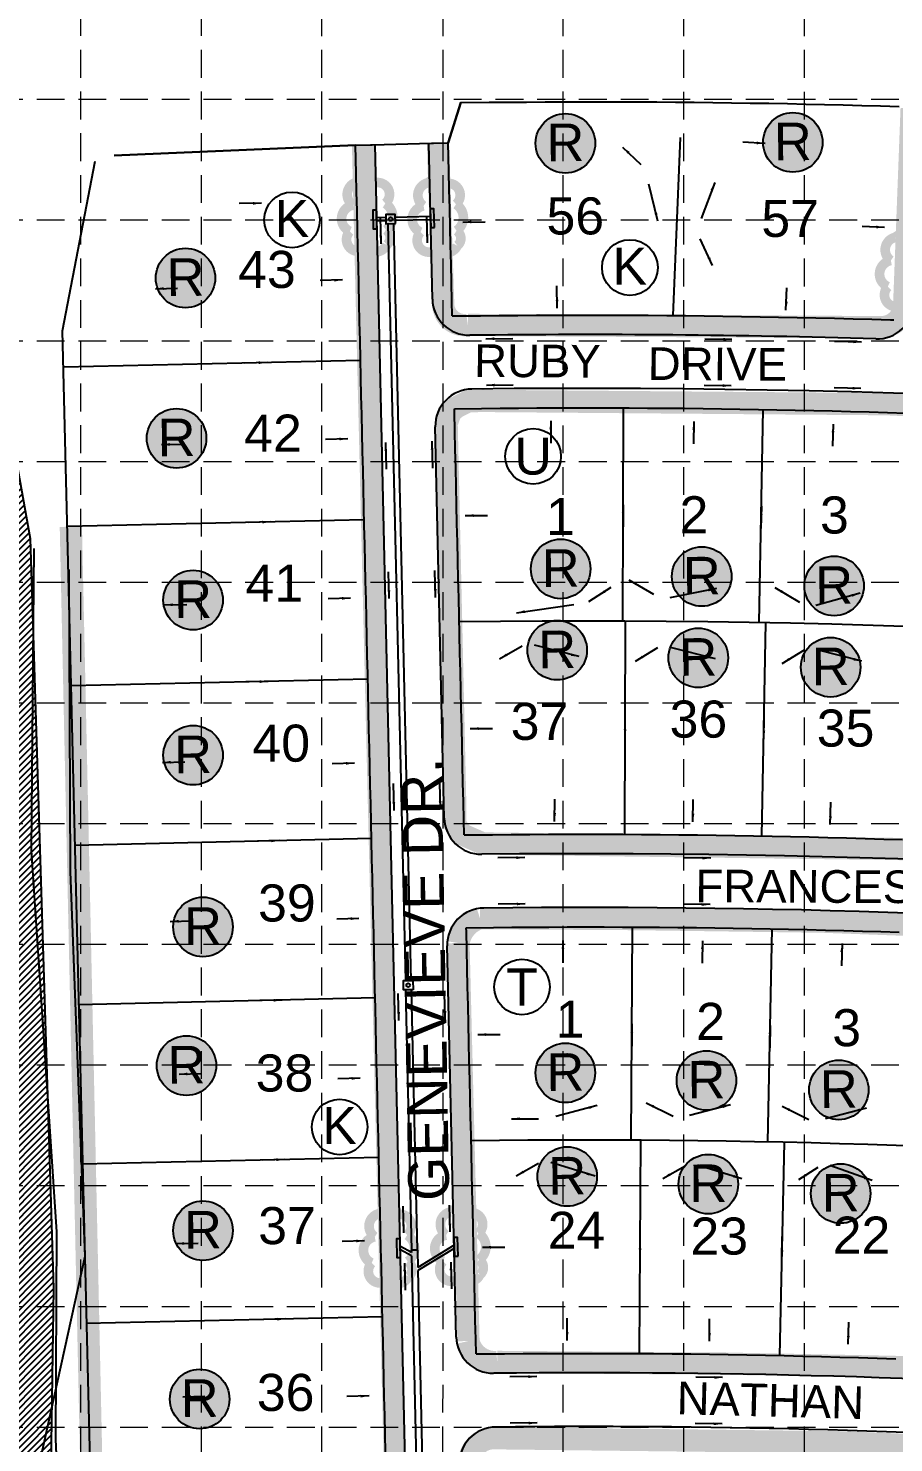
# Model space of a CAD drawing. Header units: inches. Extents: x 4451 to 7062, y 10245 to 14418.
# Drawn here: x 5077 to 5544, y 13235 to 13998 of the extents above; entities that cross this region are included whole.
import ezdxf
from ezdxf.enums import TextEntityAlignment as Align

# ---------------------------------------------------------------- set-up
doc = ezdxf.new("R2010")
doc.units = ezdxf.units.IN
doc.header["$MEASUREMENT"] = 0
doc.linetypes.add('HIDDEN', pattern=[0.375, 0.25, -0.125])
for name, color, linetype in [('BASE', 7, 'Continuous'), ('BLOCK-TXT', 1, 'Continuous'), ('BREAKLINE_PTCODE', 7, 'Continuous'), ('ERO-MAT', 84, 'Continuous'), ('GRADE BASE$0$GRADE-ARROW', 7, 'Continuous'), ('grid', 9, 'HIDDEN'), ('HEC TB', 42, 'Continuous'), ('LOT-TXT', 1, 'Continuous'), ('MDL-BNDY', 7, 'Continuous'), ('pbaseCS4$0$LOTS-4', 1, 'Continuous'), ('pbaseCS4$0$PV TC-4', 3, 'Continuous'), ('pbaseCS4$0$SD INLT', 6, 'Continuous'), ('SD MH', 11, 'Continuous'), ('SD RCP', 11, 'Continuous'), ('SILT FENCE', 200, 'Continuous'), ('STNAMES', 3, 'Continuous'), ('WSL', 5, 'Continuous'), ('x14305pbs$0$STNAMES', 1, 'Continuous')]:
    doc.layers.add(name, color=color, linetype=linetype)
doc.styles.add('GRADE BASE$0$Standard', font='txt')
doc.styles.add('ryland', font='ARIAL.TTF', dxfattribs={"height": 25})
doc.styles.get("Standard").update_dxf_attribs({"font": 'ARIAL.TTF'})
doc.dimstyles.new('GRADE BASE$0$Standard', dxfattribs={"dimtxt": 0.18, "dimasz": 0.18, "dimexe": 0.18, "dimexo": 0.0625, "dimgap": 0.09, "dimtad": 0, "dimtih": 1, "dimtoh": 1, "dimdec": 4, "dimzin": 0, "dimdsep": 46, "dimtxsty": 'GRADE BASE$0$Standard', "dimcen": 0.09, "dimadec": 0, "dimazin": 0, "dimtfac": 1, "dimtdec": 4, "dimtofl": 0, "dimtmove": 0, "dimatfit": 3, "dimfxl": 0, "dimtolj": 1, "dimtzin": 0, "dimarcsym": 0})

# ---------------------------------------------------------------- blocks, each defined once
blk = doc.blocks.new('RYLAND')
h = blk.add_hatch(color=81)
h.paths.add_polyline_path([(1.164, -1.048, 1), (-1.408, -1.048, 1)])
h.paths.add_polyline_path([(-1.348, -2.228), (1.104, -2.228), (1.104, 0.21), (-1.348, 0.21)], flags=25)
at = {"color": 5}
blk.add_circle((-0.122, -1.048), 1.286, dxfattribs=at)
at = {"layer": 'BASE', "color": 5, "style": 'ryland'}
blk.add_text('R', height=1.625, dxfattribs=at).set_placement((-0.122, -1.821), align=Align.CENTER)

msp = doc.modelspace()

# ---------------------------------------------------------------- hatches: boundary and pattern name
at = {"layer": 'WSL'}
h = msp.add_hatch(dxfattribs=at)
h.set_pattern_fill('ANSI31', color=256, scale=20, style=0)
h.paths.add_polyline_path([(5043.15, 13916.57), (5077.99, 13722.41), (5090.47, 13317.83), (5088.4, 13174.97), (5108.17, 13103.2), (5169.55, 13082.4), (5272.55, 13083.44), (5420.28, 13073.04), (5758.56, 13056.37), (5910.46, 13056.37), (5999.93, 13056.37), (6187.46, 13048.06), (6236.96, 13052.47), (6285.22, 13080.76), (6331.91, 13100.31), (6401.73, 13089.08), (6446.67, 13057.46), (6511.58, 13034.17), (6579.82, 13029.18), (6779.54, 12994.24), (6836.13, 13007.55), (6847.78, 13022.52), (6919.34, 13050.81), (6957.62, 13072.44), (6980.93, 13082.42), (6982.59, 13034.17), (6859.43, 12997.57), (6799.51, 12975.94), (6699.65, 12964.29), (6599.79, 12995.9), (6454.99, 13017.53), (6405.06, 13045.82), (6376.76, 13069.11), (6303.53, 13064.12), (6286.05, 13062.28), (6287, 13062.55), (6240.29, 13039.16), (6112.13, 13034.17), (5930.72, 13030.84), (5754.29, 13042.49), (5115.18, 13080.76), (5073.57, 13114.03), (5056.93, 13153.96), (5060.26, 13223.84), (5058.59, 13333.65), (5060.26, 13351.95), (5063.59, 13411.85), (5062.09, 13427.25), (5060.26, 13440.13), (5060.26, 13490.05), (5058.59, 13501.69), (5055.27, 13523.32), (5063.59, 13411.85), (5046.94, 13553.27), (4992.02, 13576.56), (4993.68, 13604.85), (5056.93, 13576.56), (5058.59, 13708), (4977.04, 13882.7), (5016.98, 13886.03), (5051.94, 13767.9), (5002.01, 13974.21), (5036.96, 13960.9)])

# ---------------------------------------------------------------- linework, layer by layer
at = {"layer": 'BASE', "color": 170, "const_width": 5.2}
for points in [[(5269.5, 13903.13, 0.520567), (5269.5, 13903.13, 0.765195), (5264.33, 13914.29, 0.417879), (5254.39, 13914.69, 0.6649), (5252.05, 13902.21, 0.744833), (5250.39, 13888.09, 0.975642), (5259.21, 13878.97, 0.520567), (5270.25, 13880.8, 0.520567), (5269.79, 13888.88, 0.540264), (5269.5, 13903.13)], [(5307.6, 13902.69, 0.520567), (5307.6, 13902.69, 0.765195), (5302.44, 13913.86, 0.417879), (5292.5, 13914.26, 0.6649), (5290.16, 13901.77, 0.744833), (5288.5, 13887.66, 0.975642), (5297.31, 13878.53, 0.520567), (5308.36, 13880.36, 0.520567), (5307.9, 13888.44, 0.540264), (5307.6, 13902.69)], [(5559.64, 13873.26, 0.520567), (5559.64, 13873.26, 0.765195), (5554.48, 13884.43, 0.417879), (5544.54, 13884.83, 0.6649), (5542.2, 13872.34, 0.744833), (5540.54, 13858.23, 0.975642), (5549.35, 13849.1, 0.520567), (5560.4, 13850.93, 0.520567), (5559.94, 13859.01, 0.540264), (5559.64, 13873.26)], [(5281.27, 13346.66, 0.520567), (5281.27, 13346.66, 0.765195), (5276.1, 13357.83, 0.417879), (5266.16, 13358.23, 0.6649), (5263.83, 13345.74, 0.744833), (5262.16, 13331.63, 0.975642), (5270.98, 13322.5, 0.520567), (5282.02, 13324.33, 0.520567), (5281.56, 13332.41, 0.540264), (5281.27, 13346.66)], [(5319.73, 13347.59, 0.520567), (5319.73, 13347.59, 0.765195), (5314.57, 13358.76, 0.417879), (5304.62, 13359.16, 0.6649), (5302.29, 13346.67, 0.744833), (5300.63, 13332.56, 0.975642), (5309.44, 13323.43, 0.520567), (5320.49, 13325.26, 0.520567), (5320.02, 13333.34, 0.540264), (5319.73, 13347.59)]]:
    msp.add_lwpolyline(points, format="xyb", close=True, dxfattribs=at)
at = {"layer": 'BLOCK-TXT', "color": 7}
for p, q in [((5095.43, 13834.37), (5112.96, 13925.9)), ((5112.96, 13113.84), (5095.43, 13834.37))]:
    msp.add_line(p, q, dxfattribs=at)
for centre in [(5219.18, 13894.26), (5401.4, 13868.55), (5349.22, 13766.7), (5343.21, 13480.48), (5244.87, 13404.98)]:
    msp.add_circle(centre, 15, dxfattribs=at)
at = {"layer": 'BREAKLINE_PTCODE', "color": 7}
for points in [[(5310.27, 13957.49, 546.46), (5303.43, 13935.76, 545.55)], [(5310.27, 13957.49, 546.65), (5325.58, 13957.66, 546.76), (5335.62, 13957.76, 546.84), (5345.67, 13957.83, 546.91), (5355.72, 13957.89, 546.99), (5365.77, 13957.93, 547.06), (5375.81, 13957.96, 547.12), (5385.86, 13957.96, 547.17), (5395.91, 13957.94, 547.21), (5405.95, 13957.91, 547.24), (5416, 13957.85, 547.25), (5426.05, 13957.78, 547.25), (5436.1, 13957.69, 547.24), (5446.14, 13957.57, 547.21), (5456.19, 13957.44, 547.18), (5466.24, 13957.29, 547.13), (5476.28, 13957.12, 547.08), (5486.33, 13956.94, 547.03), (5496.37, 13956.73, 546.98), (5506.42, 13956.5, 546.93), (5516.46, 13956.26, 546.88), (5526.51, 13956, 546.83), (5536.55, 13955.71, 546.78), (5546.59, 13955.41, 546.73)], [(5253.44, 13934.61, 545.55), (5123.27, 13929.04, 548.36)], [(5253.44, 13934.61, 545.55), (5261.44, 13934.8, 545.37), (5262.49, 13934.82, 544.33), (5294.38, 13935.55, 544.33), (5295.43, 13935.58, 545.37), (5303.43, 13935.76, 545.55)], [(5269.65, 13229.42, 544.88), (5269.42, 13239.42, 544.79), (5269.19, 13249.42, 544.69), (5268.96, 13259.41, 544.6), (5268.73, 13269.41, 544.52), (5268.5, 13279.41, 544.46), (5268.27, 13289.41, 544.42), (5268.04, 13299.4, 544.38), (5267.81, 13309.4, 544.37), (5267.58, 13319.4, 544.37), (5267.35, 13329.39, 544.38), (5267.12, 13339.39, 544.41), (5266.89, 13349.39, 544.45), (5266.66, 13359.39, 544.5), (5266.43, 13369.38, 544.55), (5266.2, 13379.38, 544.6), (5265.97, 13389.38, 544.65), (5265.74, 13399.38, 544.7), (5265.51, 13409.37, 544.75), (5265.28, 13419.37, 544.8), (5265.05, 13429.37, 544.85), (5264.82, 13439.37, 544.9), (5264.6, 13449.36, 544.95), (5264.37, 13459.36, 545), (5264.14, 13469.36, 545.05), (5263.91, 13479.36, 545.1), (5263.68, 13489.35, 545.14), (5263.45, 13499.35, 545.19), (5263.22, 13509.35, 545.24), (5262.99, 13519.34, 545.29), (5262.76, 13529.34, 545.34), (5262.53, 13539.34, 545.39), (5262.3, 13549.34, 545.44), (5262.07, 13559.33, 545.49), (5261.84, 13569.33, 545.54), (5261.61, 13579.33, 545.59), (5261.38, 13589.33, 545.64), (5261.15, 13599.32, 545.69), (5260.92, 13609.32, 545.74), (5260.69, 13619.32, 545.79), (5260.46, 13629.32, 545.84), (5260.23, 13639.31, 545.87), (5260, 13649.31, 545.9), (5259.77, 13659.31, 545.91), (5259.54, 13669.3, 545.92), (5259.31, 13679.3, 545.91), (5259.08, 13689.3, 545.9), (5258.85, 13699.3, 545.87), (5258.62, 13709.29, 545.84), (5258.39, 13719.29, 545.79), (5258.16, 13729.29, 545.74), (5257.93, 13739.29, 545.69), (5257.7, 13749.28, 545.64), (5257.47, 13759.28, 545.59), (5257.24, 13769.28, 545.54), (5257.01, 13779.28, 545.5), (5256.78, 13789.27, 545.45), (5256.55, 13799.27, 545.4), (5256.32, 13809.27, 545.35), (5256.09, 13819.27, 545.3), (5255.87, 13829.26, 545.25), (5255.64, 13839.26, 545.21), (5255.41, 13849.26, 545.18), (5255.18, 13859.25, 545.17), (5254.95, 13869.25, 545.17), (5254.72, 13879.25, 545.19), (5254.49, 13889.25, 545.22), (5254.26, 13899.24, 545.27), (5254.03, 13909.24, 545.33), (5253.8, 13919.24, 545.41), (5253.44, 13934.61, 545.55)], [(5305.58, 13842.41, 545.2), (5305.39, 13850.41, 545.18), (5305.16, 13860.4, 545.17), (5304.93, 13870.4, 545.17), (5304.7, 13880.4, 545.19), (5304.47, 13890.4, 545.22), (5304.24, 13900.39, 545.27), (5304.01, 13910.39, 545.33), (5303.78, 13920.39, 545.41), (5303.43, 13935.76, 545.55)], [(5305.58, 13842.41, 545.43), (5320.88, 13842.58, 545.51), (5330.93, 13842.67, 545.56), (5340.98, 13842.75, 545.61), (5351.02, 13842.81, 545.66), (5361.07, 13842.85, 545.69), (5371.12, 13842.87, 545.7), (5381.17, 13842.88, 545.69), (5391.21, 13842.86, 545.66), (5401.26, 13842.82, 545.62), (5411.31, 13842.77, 545.55), (5421.35, 13842.7, 545.46), (5431.4, 13842.6, 545.35), (5441.45, 13842.49, 545.22), (5451.49, 13842.36, 545.07), (5461.54, 13842.21, 544.92), (5471.59, 13842.04, 544.77), (5481.63, 13841.85, 544.62), (5491.68, 13841.65, 544.46), (5501.72, 13841.42, 544.31), (5511.77, 13841.18, 544.16), (5521.81, 13840.91, 544.01), (5531.85, 13840.63, 543.86), (5541.9, 13840.33, 543.73), (5543.7, 13840.27, 543.71)], [(5306.73, 13792.42, 545.44), (5321.42, 13792.58, 545.51), (5331.37, 13792.68, 545.56), (5341.32, 13792.75, 545.61), (5351.27, 13792.81, 545.66), (5361.23, 13792.85, 545.69), (5371.18, 13792.87, 545.7), (5381.13, 13792.88, 545.69), (5391.08, 13792.86, 545.66), (5401.04, 13792.82, 545.62), (5410.99, 13792.77, 545.55), (5420.94, 13792.7, 545.46), (5430.89, 13792.61, 545.35), (5440.85, 13792.5, 545.22), (5450.8, 13792.37, 545.07), (5460.75, 13792.22, 544.92), (5470.7, 13792.05, 544.77), (5480.65, 13791.86, 544.62), (5490.6, 13791.66, 544.46), (5500.55, 13791.44, 544.31), (5510.5, 13791.19, 544.16), (5520.45, 13790.93, 544.01), (5530.4, 13790.65, 543.86), (5540.35, 13790.35, 543.73), (5550.29, 13790.03, 543.61)], [(5312.01, 13562.47, 545.5), (5311.83, 13570.48, 545.54), (5311.6, 13580.48, 545.59), (5311.37, 13590.47, 545.64), (5311.14, 13600.47, 545.69), (5310.91, 13610.47, 545.74), (5310.68, 13620.47, 545.79), (5310.45, 13630.46, 545.84), (5310.22, 13640.46, 545.87), (5309.99, 13650.46, 545.9), (5309.76, 13660.46, 545.91), (5309.53, 13670.45, 545.92), (5309.3, 13680.45, 545.91), (5309.07, 13690.45, 545.9), (5308.84, 13700.45, 545.87), (5308.61, 13710.44, 545.84), (5308.38, 13720.44, 545.79), (5308.15, 13730.44, 545.74), (5307.92, 13740.44, 545.69), (5307.69, 13750.43, 545.64), (5307.46, 13760.43, 545.59), (5307.23, 13770.43, 545.54), (5307, 13780.42, 545.5), (5306.77, 13790.42, 545.45), (5306.73, 13792.42, 545.44)], [(5312.01, 13562.47, 545.92), (5327.33, 13562.63, 545.77), (5337.38, 13562.72, 545.67), (5347.43, 13562.79, 545.56), (5357.48, 13562.84, 545.44), (5367.53, 13562.87, 545.3), (5377.58, 13562.88, 545.15), (5387.63, 13562.87, 544.98), (5397.68, 13562.84, 544.8), (5407.73, 13562.79, 544.6), (5417.78, 13562.72, 544.39), (5427.83, 13562.63, 544.17), (5437.88, 13562.51, 543.93), (5447.93, 13562.38, 543.68), (5457.98, 13562.23, 543.43), (5468.03, 13562.06, 543.19), (5478.08, 13561.87, 542.94), (5488.12, 13561.66, 542.7), (5498.17, 13561.43, 542.48), (5508.22, 13561.18, 542.28), (5518.26, 13560.9, 542.1), (5528.31, 13560.61, 541.93), (5538.35, 13560.3, 541.79), (5548.4, 13559.97, 541.66)], [(5313.16, 13512.48, 545.91), (5327.83, 13512.63, 545.77), (5337.78, 13512.72, 545.67), (5347.73, 13512.79, 545.56), (5357.68, 13512.84, 545.44), (5367.63, 13512.87, 545.3), (5377.58, 13512.88, 545.15), (5387.53, 13512.87, 544.98), (5397.48, 13512.84, 544.8), (5407.43, 13512.79, 544.6), (5417.38, 13512.72, 544.39), (5427.33, 13512.63, 544.17), (5437.28, 13512.52, 543.93), (5447.23, 13512.39, 543.68), (5457.18, 13512.24, 543.43), (5467.13, 13512.07, 543.19), (5477.07, 13511.88, 542.94), (5487.02, 13511.67, 542.7), (5496.97, 13511.44, 542.48), (5506.92, 13511.19, 542.28), (5516.86, 13510.92, 542.1), (5526.81, 13510.64, 541.93), (5536.75, 13510.33, 541.79), (5546.7, 13510, 541.66)], [(5318.44, 13282.53, 544.45), (5318.26, 13290.55, 544.42), (5318.03, 13300.55, 544.38), (5317.8, 13310.55, 544.37), (5317.57, 13320.55, 544.37), (5317.34, 13330.54, 544.38), (5317.11, 13340.54, 544.41), (5316.88, 13350.54, 544.45), (5316.65, 13360.54, 544.5), (5316.42, 13370.53, 544.55), (5316.19, 13380.53, 544.6), (5315.96, 13390.53, 544.65), (5315.73, 13400.52, 544.7), (5315.5, 13410.52, 544.75), (5315.27, 13420.52, 544.8), (5315.04, 13430.52, 544.85), (5314.81, 13440.51, 544.9), (5314.58, 13450.51, 544.95), (5314.35, 13460.51, 545), (5314.12, 13470.51, 545.05), (5313.89, 13480.5, 545.1), (5313.66, 13490.5, 545.14), (5313.43, 13500.5, 545.19), (5313.2, 13510.5, 545.24), (5313.16, 13512.48, 545.25)], [(5318.44, 13282.53, 545.1), (5333.78, 13282.68, 544.96), (5343.84, 13282.76, 544.83), (5353.89, 13282.82, 544.71), (5363.94, 13282.86, 544.58), (5374, 13282.88, 544.46), (5384.05, 13282.87, 544.33), (5394.1, 13282.85, 544.21), (5404.15, 13282.8, 544.08), (5414.21, 13282.74, 543.96), (5424.26, 13282.65, 543.84), (5434.31, 13282.54, 543.71), (5444.36, 13282.41, 543.59), (5454.42, 13282.25, 543.46), (5464.47, 13282.08, 543.34), (5474.52, 13281.88, 543.21), (5484.57, 13281.67, 543.09), (5494.62, 13281.43, 542.96), (5504.67, 13281.17, 542.84), (5514.72, 13280.89, 542.72), (5524.77, 13280.59, 542.59), (5534.81, 13280.27, 542.47), (5544.86, 13279.92, 542.34)]]:
    msp.add_polyline3d(points, dxfattribs=at)
at = {"layer": 'ERO-MAT', "const_width": 12}
for points in [[(5297.89, 13935.34), (5300.72, 13848.69, 0.448714), (5314.02, 13837.61), (5536.84, 13836.38, 0.40672), (5549.36, 13848.45), (5553.38, 13954.41)], [(6013.17, 13064.81), (6012.7, 13181.07, 0.305428), (6001.95, 13196.9), (5780.67, 13220.05), (5674.11, 13228.24), (5516.99, 13234.87), (5328.03, 13237.09, 0.4074), (5314.79, 13224.46), (5317.5, 13091.4)]]:
    msp.add_lwpolyline(points, format="xyb", dxfattribs=at)
for points in [[(5278.26, 13090.35), (5277.71, 13097.02), (5257.49, 13934.43)], [(6322.58, 13468.49), (6155.5, 13498.42), (5887.98, 13533.55), (5602.08, 13554.15), (5322.09, 13557.89), (5310.96, 13562.78), (5307.05, 13568.3), (5307.28, 13575.65), (5302.57, 13784.5), (5304.83, 13790.78), (5307.89, 13793.2), (5314.18, 13796.42), (5321.92, 13796.59), (5539.55, 13794.84), (5663.75, 13789.06), (5883.32, 13772.62), (6061.54, 13751.5), (6302.61, 13715.09)]]:
    msp.add_lwpolyline(points, dxfattribs=at)
msp.add_lwpolyline([(5320.5, 13517.62), (5403.89, 13517.11), (5505.92, 13515.71), (5628.85, 13511.11), (5761.05, 13502.56), (5927.59, 13486.29), (6089.93, 13465.65), (6255.62, 13437.61), (6314.54, 13428.04), (6319.61, 13424.04), (6322.99, 13418.36), (6323.14, 13412.53), (6320.83, 13402.55), (6309.76, 13353, -0.406196), (6091.69, 13224.93), (5918.45, 13247.93), (5822.97, 13259.03), (5696.97, 13267.91), (5594.27, 13274.56), (5452.72, 13277.34), (5329.87, 13278.25, -0.378321), (5314.34, 13289.52), (5308.96, 13504.21, -0.284621), (5320.5, 13517.62, 0.213272)], format="xyb", close=True, dxfattribs=at)
at = {"layer": 'grid', "color": 252, "linetype": 'HIDDEN', "lineweight": 0, "ltscale": 60}
for p, q in [((5105.2, 10573.45), (5105.21, 14347.41)), ((5170.49, 10573.44), (5170.42, 14347.39)), ((5235.2, 10573.43), (5235.33, 14347.38)), ((5300.33, 10573.42), (5300.72, 14347.3)), ((5365.41, 10573.41), (5365.41, 14349.99)), ((5430.52, 10573.4), (5430.52, 14349.99)), ((5495.63, 10573.39), (5495.63, 14349.99)), ((4518.96, 13959.33), (6993.2, 13959.33)), ((4518.96, 13894.21), (6993.2, 13894.21)), ((4518.96, 13829.1), (6993.2, 13829.1)), ((4518.96, 13763.99), (6993.2, 13763.99)), ((4518.96, 13698.88), (6993.2, 13698.88)), ((4518.96, 13633.77), (6993.2, 13633.77)), ((4518.96, 13568.66), (6993.2, 13568.66)), ((4518.96, 13503.54), (6993.2, 13503.54)), ((4518.96, 13438.43), (6993.2, 13438.43)), ((4518.96, 13373.32), (6993.2, 13373.32)), ((4518.96, 13308.21), (6993.2, 13308.21)), ((4518.96, 13243.1), (6993.2, 13243.1))]:
    msp.add_line(p, q, dxfattribs=at)
at = {"layer": 'HEC TB', "color": 5}
msp.add_lwpolyline([(5098.81, 13705.71), (5099.46, 13542.82), (5107.36, 13335.06), (5083.5, 13226.3)], dxfattribs=at)
at = {"layer": 'MDL-BNDY', "color": 7}
msp.add_polyline3d([(5123.27, 13929.04, 548.36), (5253.44, 13934.61, 545.55), (5261.44, 13934.8, 545.37), (5262.49, 13934.82, 544.33), (5294.38, 13935.55, 544.33), (5295.43, 13935.58, 545.37), (5303.43, 13935.76, 545.55), (5310.27, 13957.49, 546.46), (5335.62, 13957.76, 546.84), (5355.72, 13957.89, 546.99), (5365.77, 13957.93, 547.06), (5375.81, 13957.96, 547.12), (5385.86, 13957.96, 547.17), (5395.91, 13957.94, 547.21), (5405.95, 13957.91, 547.24), (5416, 13957.85, 547.25), (5426.05, 13957.78, 547.25), (5436.1, 13957.69, 547.24), (5446.14, 13957.57, 547.21), (5456.19, 13957.44, 547.18), (5466.24, 13957.29, 547.13), (5476.28, 13957.12, 547.08), (5486.33, 13956.94, 547.03), (5496.37, 13956.73, 546.98), (5506.42, 13956.5, 546.93), (5516.46, 13956.26, 546.88), (5526.51, 13956, 546.83), (5536.55, 13955.71, 546.78), (5546.59, 13955.41, 546.73)], dxfattribs=at)
at = {"layer": 'pbaseCS4$0$LOTS-4', "color": 7}
for p, q in [((5428.57, 13938.64), (5424.65, 13842.67)), ((5256.11, 13818.48), (5096.16, 13814.81)), ((5397.54, 13677.84), (5397.99, 13792.84)), ((5471.18, 13677.02), (5473.27, 13792)), ((5258.09, 13732.51), (5098.13, 13728.83)), ((5398.6, 13562.83), (5399.08, 13677.83)), ((5472.59, 13561.98), (5474.77, 13676.96)), ((5260.06, 13646.53), (5100.11, 13642.85)), ((5262.04, 13560.55), (5102.08, 13556.88)), ((5402.16, 13397.81), (5402.75, 13512.81)), ((5475.78, 13396.88), (5478.1, 13511.86)), ((5264.02, 13474.57), (5104.06, 13470.9)), ((5406.55, 13282.79), (5407.25, 13397.79)), ((5482.2, 13281.72), (5484.74, 13396.69)), ((5265.99, 13388.6), (5106.03, 13384.92)), ((5267.97, 13302.62), (5108.01, 13298.94))]:
    msp.add_line(p, q, dxfattribs=at)
for radius, start, end in [(5140, 74.8444, 90.75903), (4860, 79.20237, 90.72692)]:
    msp.add_arc((5377.46, 8537.88), radius, start, end, dxfattribs=at)
at = {"layer": 'pbaseCS4$0$PV TC-4', "color": 7}
for p, q in [((5273.09, 13536.8), (5263.94, 13934.85)), ((5294.86, 13851.55), (5292.93, 13935.52)), ((5301.3, 13571.6), (5296.45, 13782.56)), ((5283.42, 13087.38), (5273.09, 13536.8)), ((5307.73, 13291.66), (5302.88, 13502.62))]:
    msp.add_line(p, q, dxfattribs=at)
for centre, radius, start, end in [((5314.86, 13852.01), 20, 181.31639, 270.6749), ((5534.59, 13850.05), 20, 268.30568, 357.6642), ((5377.46, 8537.88), 5294.5, 88.30568, 90.6749), ((5316.44, 13783.02), 20, 90.66647, 181.31639), ((5377.46, 8537.88), 5265.5, 74.84246, 90.66647), ((5321.29, 13572.06), 20, 181.31639, 270.63923), ((5377.46, 8537.88), 5014.5, 75.73262, 90.63923), ((5322.88, 13503.08), 20, 90.62982, 181.31639), ((5377.46, 8537.88), 4985.5, 79.18543, 90.62982), ((5327.72, 13292.12), 20, 181.31639, 270.59934), ((5377.46, 8537.88), 4734.5, 81.12867, 90.59934), ((5329.31, 13223.13), 20, 90.58878, 181.31639), ((5377.46, 8537.88), 4705.5, 82.37991, 90.58878)]:
    msp.add_arc(centre, radius, start, end, dxfattribs=at)
at = {"layer": 'pbaseCS4$0$SD INLT', "color": 5}
for points in [[(5264.98, 13889.49), (5264.75, 13899.49), (5262.75, 13899.44), (5262.98, 13889.44)], [(5295.98, 13890.2), (5295.75, 13900.2), (5293.75, 13900.15), (5293.98, 13890.15)], [(5277.73, 13334.63), (5277.5, 13344.63), (5275.51, 13344.59), (5275.73, 13334.59)], [(5308.73, 13335.35), (5308.5, 13345.34), (5306.5, 13345.3), (5306.73, 13335.3)]]:
    msp.add_lwpolyline(points, close=True, dxfattribs=at)
at = {"layer": 'SD MH', "color": 5}
for points in [[(5275.01, 13892.22), (5274.89, 13897.22), (5269.73, 13897.1), (5269.84, 13892.1)], [(5284.5, 13479.02), (5279.34, 13478.9), (5279.22, 13483.9), (5284.39, 13484.02)]]:
    msp.add_lwpolyline(points, close=True, dxfattribs=at)
for centre in [(5272.37, 13894.66), (5281.86, 13481.46)]:
    msp.add_circle(centre, 1, dxfattribs=at)
at = {"layer": 'SD RCP', "color": 5}
for p, q in [((5269.76, 13895.47), (5264.85, 13895.36)), ((5269.8, 13893.72), (5264.89, 13893.61)), ((5293.84, 13896.03), (5274.93, 13895.59)), ((5293.88, 13894.28), (5274.97, 13893.84)), ((5270.93, 13892.13), (5280.31, 13483.93)), ((5273.92, 13892.19), (5283.3, 13484)), ((5280.42, 13478.93), (5283.65, 13338.44)), ((5283.42, 13479), (5286.65, 13338.51)), ((5283.55, 13337.24), (5277.6, 13340.5)), ((5283.59, 13335.51), (5277.64, 13338.77)), ((5286.77, 13338.51), (5283.52, 13338.44)), ((5283.52, 13338.44), (5283.55, 13337.24)), ((5286.77, 13338.51), (5286.99, 13329.24)), ((5306.59, 13341.17), (5286.99, 13329.24)), ((5306.63, 13339.43), (5287.03, 13327.51)), ((5283.59, 13335.51), (5288.16, 13136.79)), ((5287.03, 13327.51), (5291.41, 13136.86))]:
    msp.add_line(p, q, dxfattribs=at)
at = {"layer": 'SILT FENCE', "const_width": 12}
msp.add_lwpolyline([(5272.02, 13098.03), (5230.22, 13107.38), (5113.09, 13123.05), (5099.89, 13728.76)], dxfattribs=at)
at = {"layer": 'WSL'}
msp.add_lwpolyline([(5060.26, 13223.84), (5058.59, 13333.65), (5060.26, 13351.95), (5063.59, 13411.85), (5062.09, 13427.25), (5060.26, 13440.13), (5060.26, 13490.05), (5058.59, 13501.69), (5055.27, 13523.32), (5063.59, 13411.85), (5046.94, 13553.27), (4992.02, 13576.56), (4993.68, 13604.85), (5056.93, 13576.56), (5058.59, 13708), (4977.04, 13882.7), (5016.98, 13886.03), (5051.94, 13767.9), (5002.01, 13974.21), (5036.96, 13960.9), (5043.15, 13916.57), (5077.99, 13722.41), (5090.47, 13317.83), (5088.4, 13174.97)], dxfattribs=at)
at = {"layer": 'WSL', "color": 5, "elevation": 547.62}
msp.add_lwpolyline([(5079.87, 13717.01), (5078.54, 13554.03), (5092.17, 13348.49), (5091.64, 13236.62), (5096.69, 13121), (5155.52, 13073.82), (5275.41, 13076.3), (5328.4, 13076.94), (5477.96, 13072.99), (5641.54, 13058.25), (5803.73, 13053.62), (5942.9, 13059.16), (6010.6, 13037.8), (6063.21, 13057.58), (6179.47, 13047.58)], dxfattribs=at)

# ---------------------------------------------------------------- block references
at = {"xscale": 12.48126430206556, "yscale": 12.48126430206503, "zscale": 12.48126430206547}
for p, rotation in [((5368.05, 13948.64), 0.4410760963205937), ((5490.71, 13949.15), 0.4410760963205936), ((5163.14, 13875.97), 0.4410760963205938), ((5158.33, 13789.53), 0.4410760963205938), ((5365.5, 13719.08), 0.4410760963205936), ((5441.59, 13714.98), 0.4410760963205936), ((5512.99, 13709.9), 0.4410760963205936), ((5167.24, 13702.27), 0.4410760963205938), ((5363.62, 13675.22), 0.4410760963205936), ((5439.71, 13671.11), 0.4410760963205936), ((5511.11, 13666.04), 0.4410760963205936), ((5167.24, 13618.58), 0.4410760963205938), ((5172.58, 13525.97), 0.4410760963205938), ((5163.68, 13451.18), 0.4410760963205938), ((5368.03, 13447.24), 0.4410760963205937), ((5444.12, 13443.14), 0.4410760963205937), ((5515.52, 13438.06), 0.4410760963205937), ((5369.03, 13391.33), 0.4410760963205936), ((5445.12, 13387.23), 0.4410760963205936), ((5516.52, 13382.15), 0.4410760963205936), ((5172.58, 13362.14), 0.4410760963205938), ((5170.8, 13271.31), 0.4410760963205938)]:
    msp.add_blockref('RYLAND', p, dxfattribs=dict(at, rotation=rotation))

# ---------------------------------------------------------------- texts
at = {"layer": 'BLOCK-TXT', "color": 7}
for s, p in [('K', (5219.13, 13895.02)), ('K', (5401.35, 13869.31)), ('U', (5349.22, 13766.7)), ('T', (5343.21, 13480.48)), ('K', (5244.82, 13405.74))]:
    msp.add_text(s, height=20, dxfattribs=at).set_placement(p, align=Align.MIDDLE)
at = {"layer": 'LOT-TXT', "color": 7}
for s, p in [('56', (5356.44, 13886.39)), ('57', (5472.31, 13885.06)), ('43', (5190.11, 13857.53)), ('42', (5193.38, 13769.23)), ('1', (5356.22, 13724.23)), ('2', (5428.2, 13725.19)), ('3', (5503.95, 13725.08)), ('41', (5194.07, 13688.27)), ('40', (5197.84, 13602.01)), ('39', (5200.87, 13515.8)), ('1', (5361.37, 13453.07)), ('2', (5437.11, 13451.92)), ('3', (5510.56, 13448.54)), ('38', (5199.58, 13424.09)), ('37', (5200.93, 13341.78)), ('24', (5357.07, 13339.25)), ('23', (5434.09, 13336.14)), ('22', (5510.78, 13336.64)), ('36', (5200.2, 13251.8))]:
    msp.add_text(s, height=20, dxfattribs=at).set_placement(p)
for s, p in [('37', (5352.66, 13623.77)), ('36', (5438.38, 13624.98)), ('35', (5517.76, 13620.15))]:
    msp.add_text(s, height=20, dxfattribs=at).set_placement(p, align=Align.MIDDLE)
at = {"layer": 'STNAMES', "color": 7}
for s, rotation, p in [('RUBY ', 359.62561, (5317.34, 13809.6, 302.77)), ('DRIVE', 359.62561, (5411, 13807.98, 302.77)), ('FRANCESCA ', 359.75619, (5436.72, 13526.21, 302.77)), ('NATHAN ', 358.50798, (5426.47, 13250.07, 302.77))]:
    msp.add_text(s, height=17.6, rotation=rotation, dxfattribs=at).set_placement(p)
at = {"layer": 'x14305pbs$0$STNAMES', "color": 7}
msp.add_text('GENEVIEVE DR.', height=22, rotation=91.00659, dxfattribs=at).set_placement((5304.03, 13365.23))

# ---------------------------------------------------------------- leaders
at = {"layer": 'GRADE BASE$0$GRADE-ARROW'}
for points in [[(5359.96, 13935.78), (5371.97, 13935.97)], [(5397.47, 13933.53), (5407.37, 13924.05)], [(5474.31, 13935.53), (5462.3, 13936.12)], [(5416.45, 13893.62), (5411.56, 13913.48)], [(5447.2, 13914.4), (5439.78, 13894.93)], [(5202.66, 13903.28), (5190.65, 13903)], [(5267.17, 13881.3), (5266.84, 13895.79)], [(5292.17, 13881.87), (5291.83, 13896.37)], [(5311.39, 13893.07), (5323.41, 13893.26)], [(5538.77, 13890.22), (5526.77, 13890.71)], [(5445.94, 13869.63), (5439.36, 13884.05)], [(5246.45, 13861.83), (5234.43, 13861.55)], [(5145.46, 13857.11), (5157.47, 13857.39)], [(5362.19, 13846.63), (5362, 13858.64)], [(5485.56, 13845.6), (5486.14, 13857.6)], [(5323.79, 13830.11), (5338.29, 13830.24)], [(5456.31, 13829.8), (5441.81, 13829.99)], [(5526.35, 13828.38), (5511.85, 13828.58)], [(5205.76, 13817.33), (5193.75, 13817.05)], [(5324.01, 13805.11), (5338.51, 13805.24)], [(5455.97, 13804.8), (5441.47, 13804.99)], [(5526.01, 13803.39), (5511.51, 13803.58)], [(5358.71, 13785.79), (5358.76, 13773.77)], [(5435.9, 13785.51), (5435.75, 13773.5)], [(5511.07, 13784.14), (5510.75, 13772.13)], [(5148.79, 13773.02), (5160.8, 13773.3)], [(5249.27, 13776.15), (5237.26, 13775.87)], [(5269.63, 13774.24), (5269.97, 13759.74)], [(5294.63, 13774.81), (5294.96, 13760.32)], [(5397.78, 13740.62), (5397.74, 13728.6)], [(5312.64, 13734.77), (5324.66, 13734.74)], [(5472.32, 13739.8), (5472.1, 13727.78)], [(5207.63, 13731.35), (5195.61, 13731.07)], [(5271.57, 13690), (5271.24, 13704.49)], [(5296.56, 13690.57), (5296.23, 13705.07)], [(5391.18, 13695.94), (5379.07, 13688.3)], [(5400.79, 13700.17), (5414.14, 13692.36)], [(5448.04, 13695.41), (5422.92, 13690.46)], [(5479.55, 13695.93), (5492.91, 13688.12)], [(5150.36, 13686.55), (5162.38, 13686.83)], [(5250.63, 13690.21), (5238.61, 13689.92)], [(5525.61, 13692.92), (5501.68, 13686.21)], [(5340.32, 13682.36), (5371.24, 13686.72)], [(5331.09, 13657.48), (5343.23, 13664.41)], [(5374.13, 13658.66), (5349.91, 13664.79)], [(5404.49, 13656.25), (5416.54, 13663.56)], [(5447.54, 13657.43), (5423.32, 13663.56)], [(5483.5, 13654.99), (5495.55, 13662.3)], [(5526.55, 13656.16), (5502.33, 13662.29)], [(5206.25, 13645.3), (5194.23, 13645.01)], [(5398.82, 13615.05), (5398.87, 13627.07)], [(5473.58, 13614.18), (5473.81, 13626.2)], [(5315.35, 13619.87), (5327.37, 13619.84)], [(5149.32, 13601.63), (5161.34, 13601.91)], [(5252.81, 13601.22), (5240.8, 13600.94)], [(5274.2, 13575.71), (5273.86, 13590.2)], [(5299.19, 13576.28), (5298.86, 13590.78)], [(5360.81, 13569.83), (5360.84, 13581.84)], [(5435.39, 13569.52), (5435.53, 13581.53)], [(5509.48, 13568.12), (5509.8, 13580.13)], [(5212.52, 13559.42), (5200.5, 13559.13)], [(5344.73, 13550.28), (5330.23, 13550.16)], [(5444.98, 13549.93), (5430.48, 13550.1)], [(5344.93, 13525.28), (5330.43, 13525.16)], [(5444.68, 13524.93), (5430.18, 13525.1)], [(5153.52, 13515.83), (5165.53, 13516.12)], [(5255.27, 13517.43), (5243.26, 13517.15)], [(5365.29, 13505.58), (5365.32, 13493.57)], [(5440.58, 13505.41), (5440.43, 13493.39)], [(5515.82, 13503.88), (5515.49, 13491.87)], [(5213.84, 13473.43), (5201.82, 13473.14)], [(5276.8, 13462.4), (5276.47, 13476.89)], [(5301.79, 13462.97), (5301.46, 13477.47)], [(5402.48, 13460.6), (5402.42, 13448.58)], [(5477.05, 13459.65), (5476.8, 13447.64)], [(5319.39, 13454.82), (5331.41, 13454.79)], [(5158.25, 13433.46), (5170.27, 13433.74)], [(5255.85, 13431.27), (5243.83, 13430.99)], [(5383.72, 13416.53), (5361.52, 13410.64)], [(5410.18, 13417.95), (5424.66, 13410.82)], [(5455.75, 13416.97), (5433.55, 13411.08)], [(5483.47, 13416.15), (5497.95, 13409.02)], [(5529.03, 13415.17), (5506.84, 13409.28)], [(5337.47, 13409.4), (5352.12, 13409.4)], [(5215.23, 13387.43), (5203.22, 13387.15)], [(5340.01, 13378.54), (5352.15, 13385.47)], [(5382.62, 13378.45), (5358.83, 13385.85)], [(5419.12, 13377.15), (5431.26, 13384.08)], [(5461.73, 13377.06), (5437.94, 13384.46)], [(5492.54, 13376.61), (5502.9, 13383.36)], [(5532.1, 13376.06), (5509.25, 13384.17)], [(5279.43, 13347.82), (5279.1, 13362.31)], [(5304.43, 13348.39), (5304.09, 13362.89)], [(5258.3, 13343.57), (5246.29, 13343.28)], [(5406.87, 13335), (5406.94, 13347.02)], [(5483.35, 13333.92), (5483.62, 13345.94)], [(5156.51, 13342.05), (5168.53, 13342.34)], [(5321.93, 13340.11), (5333.95, 13340.08)], [(5279.81, 13331.54), (5280.14, 13317.04)], [(5304.8, 13332.12), (5305.13, 13317.62)], [(5215.81, 13301.43), (5203.8, 13301.14)], [(5367.58, 13289.89), (5367.61, 13301.9)], [(5444.34, 13289.38), (5444.37, 13301.4)], [(5519.09, 13287.77), (5519.46, 13299.78)], [(5351.16, 13270.32), (5336.67, 13270.2)], [(5451.44, 13269.8), (5436.94, 13270.01)], [(5160.22, 13259.42), (5172.23, 13259.7)], [(5260.7, 13259.88), (5248.69, 13259.6)], [(5351.36, 13245.32), (5336.86, 13245.2)], [(5451.09, 13244.81), (5436.59, 13245.01)]]:
    msp.add_leader(points, dimstyle='GRADE BASE$0$Standard', override={"dimscale": 25}, dxfattribs=at)

doc.saveas('drawing.dxf')
